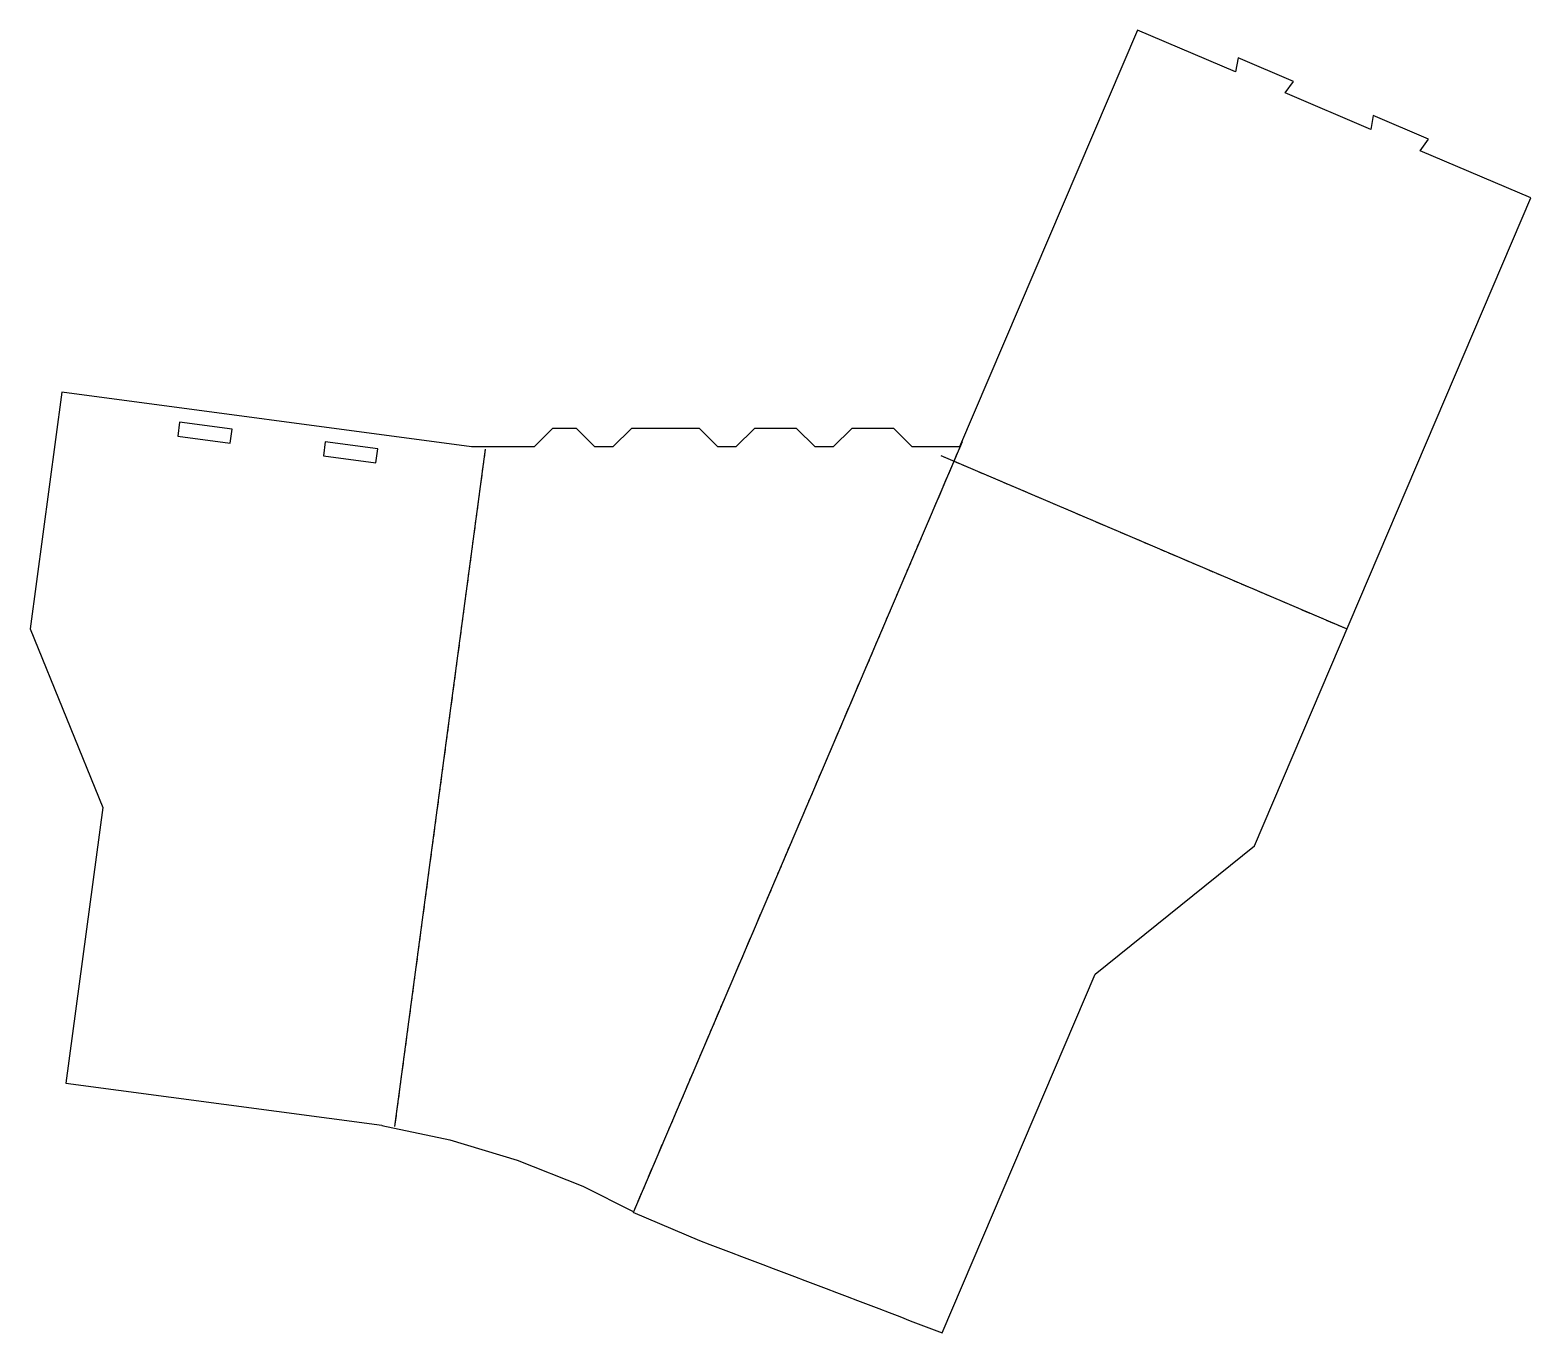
# Model space of a CAD drawing. Header units: metres. Extents: x 0 to 342, y 0 to 296.
import ezdxf

# ---------------------------------------------------------------- set-up
doc = ezdxf.new("R2010")
doc.units = ezdxf.units.M

msp = doc.modelspace()

# ---------------------------------------------------------------- linework, layer by layer
at = {"layer": 'CUT'}
for points in [[(-0.07698, 160.19078), (16.4882, 119.51172), (8.09464, 56.79929), (80.01643, 47.17313), (80.0128, 47.15219), (95.45436, 43.86429), (110.83077, 39.21359), (125.76327, 33.29042), (137.23862, 27.58289), (137.16458, 27.40948), (152.29212, 20.95024), (154.69814, 20.04788), (157.10211, 19.14488), (159.50561, 18.24068), (161.90866, 17.33529), (164.31127, 16.42873), (166.71343, 15.52101), (169.11517, 14.61215), (171.51648, 13.70218), (173.91737, 12.7911), (176.31784, 11.87894), (178.71791, 10.96571), (181.11758, 10.05143), (183.51686, 9.13612), (185.91575, 8.21979), (188.31426, 7.30247), (190.7124, 6.38416), (193.11018, 5.46489), (195.50759, 4.54468), (197.90465, 3.62354), (200.30136, 2.70149), (202.69774, 1.77854), (205.09378, 0.85472), (207.55705, -0.09604), (242.4134, 81.53762), (278.60992, 110.75616), (341.57927, 258.23054), (316.38313, 268.98879), (318.27878, 271.6317), (305.69121, 277.00635), (305.09332, 273.80932), (285.61106, 282.12787), (287.50671, 284.77077), (274.91913, 290.14542), (274.32125, 286.94839), (252.04506, 296.45989), (211.52244, 201.55581), (200.74869, 201.55581), (196.54869, 205.75581), (186.95336, 205.75581), (182.75336, 201.55581), (178.61549, 201.55581), (174.41549, 205.75581), (164.82016, 205.75581), (160.62016, 201.55581), (156.4823, 201.55581), (152.2823, 205.75581), (136.82016, 205.75581), (132.62016, 201.55581), (128.4823, 201.55581), (124.2823, 205.75581), (118.87078, 205.75581), (114.67078, 201.55581), (100.39888, 201.55581), (100.39887, 201.55567), (7.13016, 214.0389), (-0.07698, 160.19078)], [(33.54114, 203.99649), (45.48464, 202.39796), (45.91246, 205.59446), (33.96896, 207.19299), (33.54114, 203.99649)], [(66.70518, 199.55777), (78.64868, 197.95923), (79.0765, 201.15573), (67.133, 202.75427), (66.70518, 199.55777)]]:
    msp.add_lwpolyline(points, close=True, dxfattribs=at)
at = {"layer": 'SCORE'}
for p, q in [((212.10433, 202.72759), (211.31895, 200.88825)), ((103.53974, 201.05962), (103.27442, 199.0773)), ((208.56483, 199.01097), (207.29633, 199.55259)), ((211.32385, 197.83291), (209.4845, 198.61828)), ((210.92627, 199.96858), (210.1409, 198.12923)), ((102.74378, 195.11265), (102.47847, 193.13033)), ((103.14176, 198.08614), (102.87644, 196.10382)), ((209.74821, 197.20956), (208.96284, 195.37021)), ((214.08286, 196.65485), (212.24352, 197.44022)), ((216.84188, 195.47679), (215.00254, 196.26216)), ((219.6009, 194.29873), (217.76155, 195.0841)), ((102.34581, 192.13917), (102.08049, 190.15684)), ((207.39209, 191.69152), (206.60672, 189.85218)), ((208.57015, 194.45054), (207.78478, 192.6112)), ((222.35992, 193.12067), (220.52057, 193.90604)), ((225.11893, 191.94261), (223.27959, 192.72798)), ((227.87795, 190.76455), (226.03861, 191.54993)), ((101.94783, 189.16568), (101.68251, 187.18336)), ((206.21403, 188.93251), (205.42866, 187.09316)), ((230.63697, 189.58649), (228.79762, 190.37187)), ((233.39599, 188.40843), (231.55664, 189.19381)), ((236.155, 187.23038), (234.31566, 188.01575)), ((101.54985, 186.1922), (101.28453, 184.20987)), ((205.03597, 186.17349), (204.2506, 184.33414)), ((238.91402, 186.05232), (237.07468, 186.83769)), ((241.67304, 184.87426), (239.83369, 185.65963)), ((101.15187, 183.21871), (100.88656, 181.23639)), ((203.85791, 183.41447), (203.07254, 181.57513)), ((244.43206, 183.6962), (242.59271, 184.48157)), ((247.19107, 182.51814), (245.35173, 183.30351)), ((249.95009, 181.34008), (248.11075, 182.12545)), ((100.7539, 180.24523), (100.48858, 178.2629)), ((201.5018, 177.89644), (200.71642, 176.05709)), ((202.67986, 180.65545), (201.89448, 178.81611)), ((252.70911, 180.16202), (250.86976, 180.94739)), ((255.46813, 178.98396), (253.62878, 179.76934)), ((258.22714, 177.8059), (256.3878, 178.59128)), ((99.95794, 174.29826), (99.69262, 172.31593)), ((100.35592, 177.27174), (100.0906, 175.28942)), ((200.32374, 175.13742), (199.53836, 173.29807)), ((260.98616, 176.62785), (259.14682, 177.41322)), ((263.74518, 175.44979), (261.90583, 176.23516)), ((266.5042, 174.27173), (264.66485, 175.0571)), ((99.55997, 171.32477), (99.29465, 169.34245)), ((199.14568, 172.3784), (198.36031, 170.53906)), ((269.26321, 173.09367), (267.42387, 173.87904)), ((272.02223, 171.91561), (270.18289, 172.70098)), ((274.78125, 170.73755), (272.9419, 171.52292)), ((99.16199, 168.35129), (98.89667, 166.36896)), ((197.96762, 169.61938), (197.18225, 167.78004)), ((277.54027, 169.55949), (275.70092, 170.34486)), ((280.29928, 168.38143), (278.45994, 169.16681)), ((283.0583, 167.20337), (281.21896, 167.98875)), ((98.76401, 165.3778), (98.49869, 163.39548)), ((195.6115, 164.10135), (194.82613, 162.26201)), ((196.78956, 166.86037), (196.00419, 165.02102)), ((285.81732, 166.02531), (283.97797, 166.81069)), ((288.57633, 164.84726), (286.73699, 165.63263)), ((291.33535, 163.6692), (289.49601, 164.45457)), ((98.36603, 162.40432), (98.10072, 160.42199)), ((194.43344, 161.34233), (193.64807, 159.50299)), ((294.09437, 162.49114), (292.25502, 163.27651)), ((296.85339, 161.31308), (295.01404, 162.09845)), ((299.6124, 160.13502), (297.77306, 160.92039)), ((97.96806, 159.43083), (97.70274, 157.44851)), ((193.25538, 158.58332), (192.47001, 156.74397)), ((97.57008, 156.45735), (97.30476, 154.47502)), ((192.07732, 155.8243), (191.29195, 153.98495)), ((96.77412, 150.51038), (96.50881, 148.52805)), ((97.1721, 153.48386), (96.90678, 151.50154)), ((190.89927, 153.06528), (190.11389, 151.22594)), ((96.37615, 147.53689), (96.11083, 145.55457)), ((188.54315, 147.54725), (187.75778, 145.7079)), ((189.72121, 150.30626), (188.93583, 148.46692)), ((95.97817, 144.56341), (95.71285, 142.58108)), ((187.36509, 144.78823), (186.57972, 142.94888)), ((95.58019, 141.58992), (95.31487, 139.6076)), ((186.18703, 142.02921), (185.40166, 140.18987)), ((95.18221, 138.61644), (94.9169, 136.63411)), ((185.00897, 139.27019), (184.2236, 137.43085)), ((94.78424, 135.64295), (94.51892, 133.66063)), ((182.65285, 133.75216), (181.86748, 131.91281)), ((183.83091, 136.51118), (183.04554, 134.67183)), ((94.38626, 132.66947), (94.12094, 130.68714)), ((181.47479, 130.99314), (180.68942, 129.1538)), ((93.59031, 126.72249), (93.32499, 124.74017)), ((93.98828, 129.69598), (93.72296, 127.71366)), ((180.29674, 128.23412), (179.51136, 126.39478)), ((93.19233, 123.74901), (92.92701, 121.76669)), ((179.11868, 125.47511), (178.3333, 123.63576)), ((92.79435, 120.77552), (92.52903, 118.7932)), ((176.76256, 119.95707), (175.97719, 118.11773)), ((177.94062, 122.71609), (177.15524, 120.87674)), ((92.39637, 117.80204), (92.13106, 115.81972)), ((175.5845, 117.19805), (174.79913, 115.35871)), ((91.9984, 114.82855), (91.73308, 112.84623)), ((174.40644, 114.43904), (173.62107, 112.59969)), ((91.60042, 111.85507), (91.3351, 109.87275)), ((173.22838, 111.68002), (172.44301, 109.84067)), ((91.20244, 108.88158), (90.93712, 106.89926)), ((170.87226, 106.16198), (170.08689, 104.32264)), ((172.05032, 108.921), (171.26495, 107.08166)), ((90.40649, 102.93461), (90.14117, 100.95229)), ((90.80446, 105.9081), (90.53915, 103.92578)), ((169.6942, 103.40297), (168.90883, 101.56362)), ((90.00851, 99.96113), (89.74319, 97.9788)), ((168.51615, 100.64395), (167.73077, 98.8046)), ((89.61053, 96.98764), (89.34521, 95.00532)), ((167.33809, 97.88493), (166.55271, 96.04559)), ((89.21255, 94.01416), (88.94724, 92.03183)), ((164.98197, 92.3669), (164.1966, 90.52755)), ((166.16003, 95.12591), (165.37466, 93.28657)), ((88.81458, 91.04067), (88.54926, 89.05835)), ((163.80391, 89.60788), (163.01854, 87.76853)), ((88.4166, 88.06719), (88.15128, 86.08486)), ((162.62585, 86.84886), (161.84048, 85.00952)), ((87.62065, 82.12022), (87.35533, 80.13789)), ((88.01862, 85.0937), (87.7533, 83.11138)), ((161.44779, 84.08985), (160.66242, 82.2505)), ((87.22267, 79.14673), (86.95735, 77.16441)), ((160.26973, 81.33083), (159.48436, 79.49148)), ((86.82469, 76.17325), (86.55937, 74.19092)), ((157.91362, 75.81279), (157.12824, 73.97345)), ((159.09167, 78.57181), (158.3063, 76.73247)), ((86.42671, 73.19976), (86.1614, 71.21744)), ((156.73556, 73.05378), (155.95018, 71.21443)), ((86.02874, 70.22628), (85.76342, 68.24395)), ((155.5575, 70.29476), (154.77212, 68.45541)), ((85.63076, 67.25279), (85.36544, 65.27047)), ((154.37944, 67.53574), (153.59407, 65.6964)), ((85.23278, 64.27931), (84.96746, 62.29698)), ((152.02332, 62.01771), (151.23795, 60.17836)), ((153.20138, 64.77672), (152.41601, 62.93738)), ((84.43683, 58.33234), (84.17151, 56.35001)), ((84.8348, 61.30582), (84.56949, 59.3235)), ((150.84526, 59.25869), (150.05989, 57.41934)), ((84.03885, 55.35885), (83.77353, 53.37653)), ((149.6672, 56.49967), (148.88183, 54.66033)), ((83.64087, 52.38537), (83.37555, 50.40304)), ((148.48914, 53.74065), (147.70377, 51.90131)), ((83.2429, 49.41188), (82.97758, 47.42956)), ((146.13303, 48.22262), (145.34765, 46.38327)), ((147.31108, 50.98164), (146.52571, 49.14229)), ((144.95497, 45.4636), (144.16959, 43.62426)), ((143.77691, 42.70458), (142.99153, 40.86524)), ((142.59885, 39.94557), (141.81348, 38.10622)), ((140.24273, 34.42753), (139.45736, 32.58819)), ((141.42079, 37.18655), (140.63542, 35.3472)), ((139.06467, 31.66851), (138.2793, 29.82917)), ((137.88661, 28.9095), (137.263, 27.449))]:
    msp.add_line(p, q, dxfattribs=at)
at = {"layer": 'SCORE2'}
for p, q in [((212.10433, 202.72759), (137.263, 27.449)), ((103.53974, 201.05962), (82.9017, 46.86262)), ((299.6124, 160.13502), (207.29633, 199.55259))]:
    msp.add_line(p, q, dxfattribs=at)

doc.saveas('drawing.dxf')
